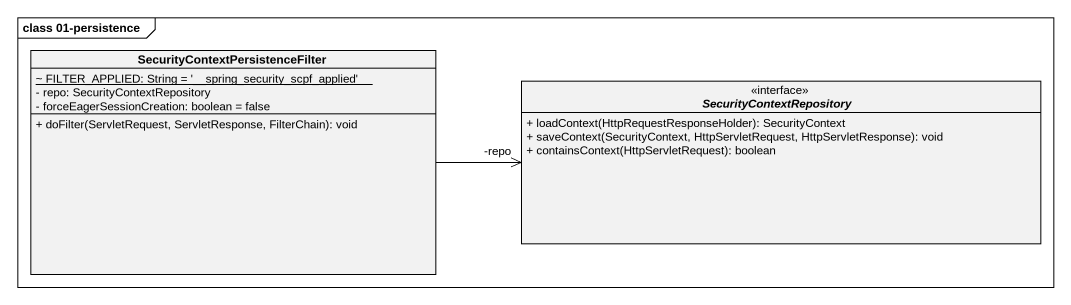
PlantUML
@startuml
mainframe class 01-persistence
hide circle
hide empty members
skinparam classAttributeIconSize 0
class "SecurityContextPersistenceFilter" as SecurityContextPersistenceFi {
  {static} ~ FILTER_APPLIED: String = '__spring_security_scpf_applied'
  - repo: SecurityContextRepository
  - forceEagerSessionCreation: boolean = false
  + doFilter(ServletRequest, ServletResponse, FilterChain): void
}
interface SecurityContextRepository {
  + loadContext(HttpRequestResponseHolder): SecurityContext
  + saveContext(SecurityContext, HttpServletRequest, HttpServletResponse): void
  + containsContext(HttpServletRequest): boolean
}
SecurityContextPersistenceFi -right-> "-repo" SecurityContextRepository
@enduml
